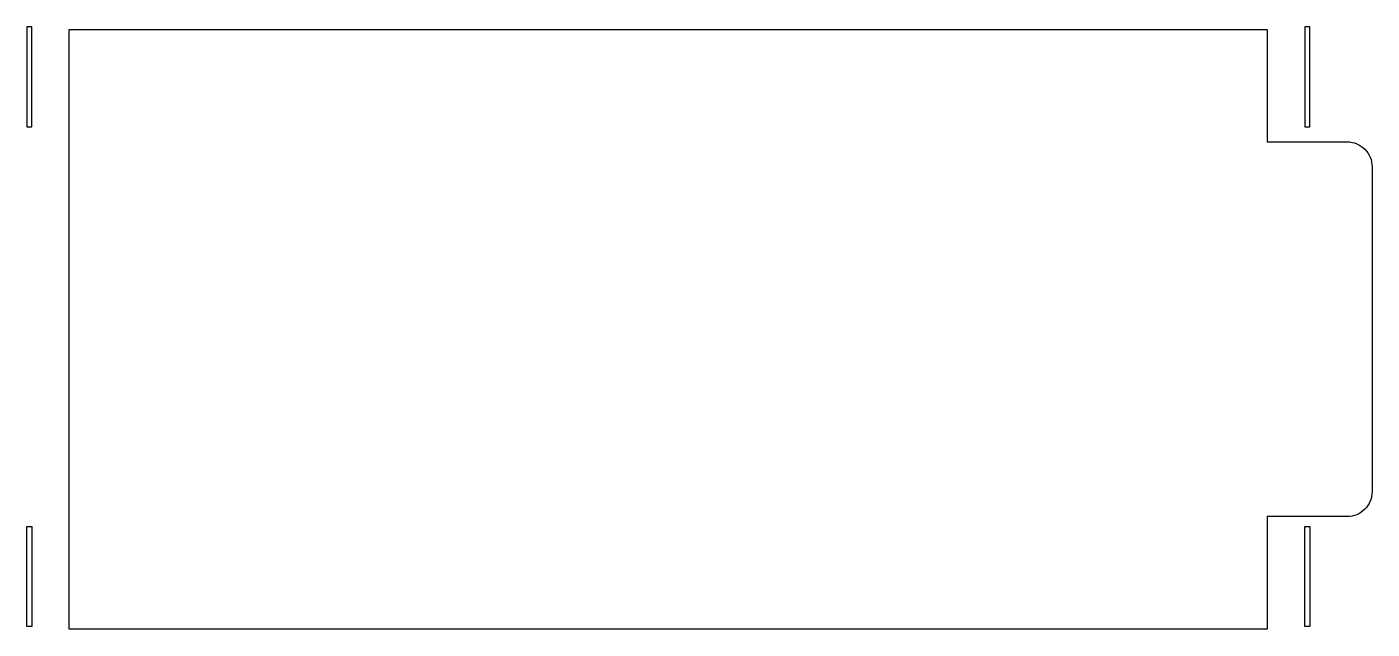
# Model space of a CAD drawing. Header units: millimetres. Extents: x -66 to 203, y -340 to -219.
import ezdxf

# ---------------------------------------------------------------- set-up
doc = ezdxf.new("R2010")
doc.units = ezdxf.units.MM
doc.layers.get('0').update_dxf_attribs({"linetype": 'CONTINUOUS'})

msp = doc.modelspace()

# ---------------------------------------------------------------- linework, layer by layer
for points in [[(-66.5, -239), (-65.5, -239), (-65.5, -219), (-66.5, -219)], [(190.5, -219), (189.5, -219), (189.5, -239), (190.5, -239)], [(-65.5, -319), (-65.5, -339), (-66.5, -339), (-66.5, -319)], [(190.5, -339), (189.5, -339), (189.5, -319), (190.5, -319)]]:
    msp.add_lwpolyline(points, close=True)
msp.add_lwpolyline([(182, -317), (182, -339.5), (-58, -339.5), (-58, -219.5), (182, -219.5), (182, -242), (198, -242, -0.414214), (203, -247), (203, -312, -0.414214), (198, -317)], format="xyb", close=True)

doc.saveas('drawing.dxf')
